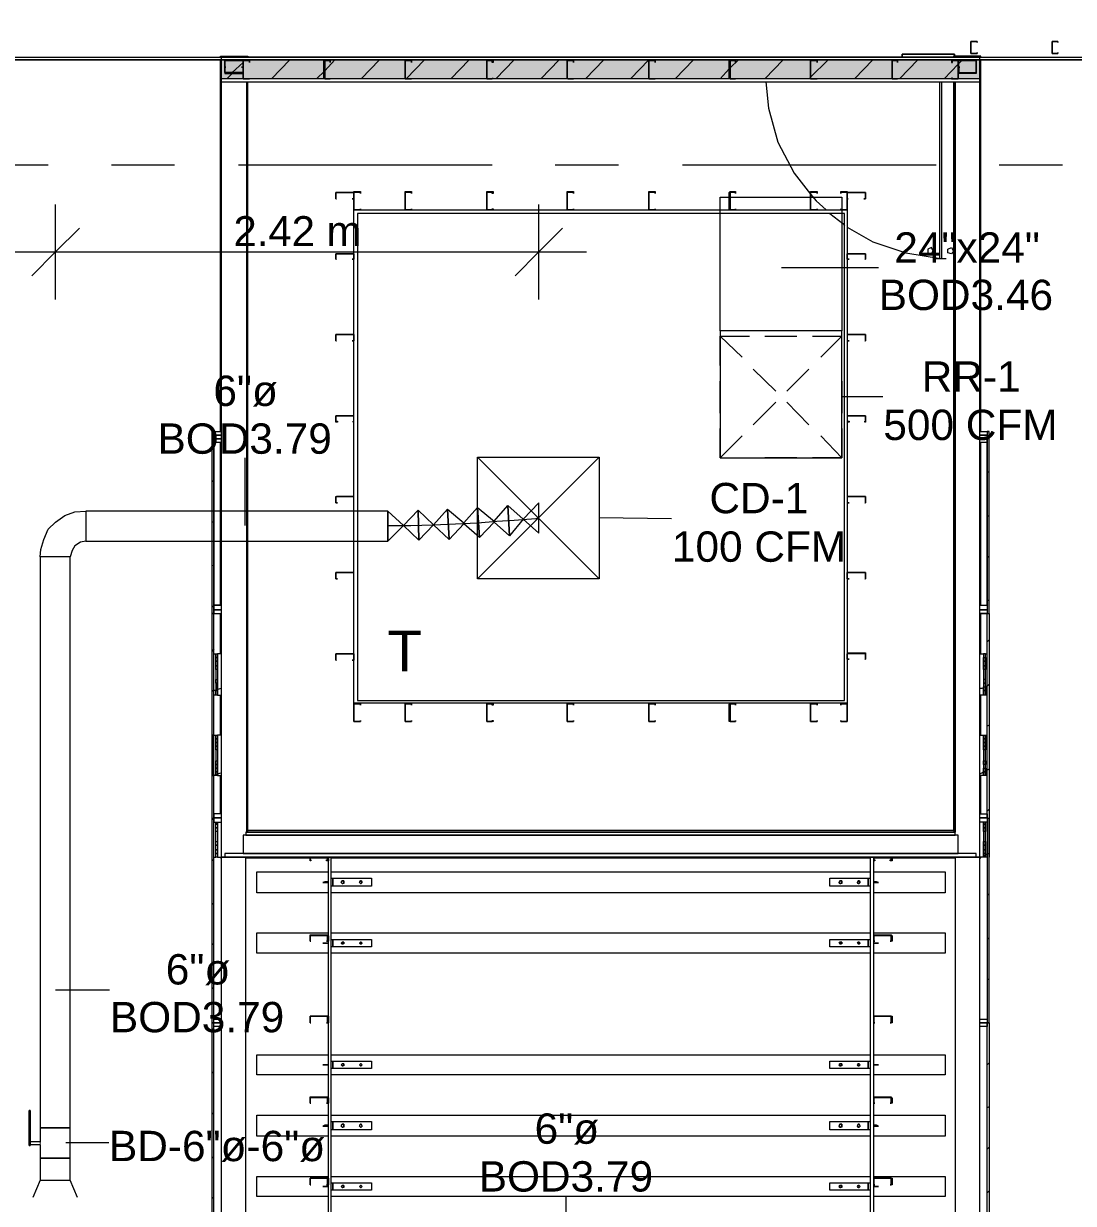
# Model space of a CAD drawing. Header units: metres. Extents: x -2 to 237, y -8 to 52.
# Drawn here: x 43.15 to 48.41, y 27.82 to 33.74 of the extents above; entities that cross this region are included whole.
import ezdxf

# ---------------------------------------------------------------- set-up
doc = ezdxf.new("R2010")
doc.units = ezdxf.units.M
doc.layers.add('HVAC - Ductos', color=5, linetype='Continuous', lineweight=0)
doc.layers.add('PDF2_Text', color=7, linetype='Continuous', lineweight=0)
doc.layers.add('PDF2_Geometry', color=7, linetype='Continuous', lineweight=0, true_color=0xaaaaaa)
doc.layers.add('PDF2_Solid Fills', color=7, linetype='Continuous', lineweight=0, true_color=0xffffff)
doc.styles.add('PDF Helvetica', font='')
doc.styles.get('PDF Helvetica').set_extended_font_data('Helvetica')

msp = doc.modelspace()

# ---------------------------------------------------------------- hatches: boundary and pattern name
at = {"layer": 'PDF2_Solid Fills', "lineweight": 0, "transparency": 33554559}
msp.add_hatch(color=256, dxfattribs=at).paths.add_polyline_path([(44.1397, 33.5547), (44.1397, 33.4584), (47.9417, 33.4584), (47.9417, 33.5547)])

# ---------------------------------------------------------------- linework, layer by layer
at = {"layer": 'HVAC - Ductos', "lineweight": 0}
for points in [[(46.6392, 32.1972), (46.6392, 32.8668), (47.2492, 32.8668), (47.2492, 32.1972)], [(46.0338, 30.9544), (45.4238, 30.9544), (45.4238, 31.5643), (46.0338, 31.5643)], [(45.5844, 31.1699), (45.5752, 31.3213), (45.6532, 31.2525), (45.7311, 31.1836), (45.7311, 31.335), (45.6532, 31.2525)], [(44.9744, 31.1424), (44.9744, 31.2937), (45.0524, 31.2204), (45.1258, 31.2983), (45.1303, 31.147), (45.0524, 31.2204)], [(44.9744, 31.2937), (44.9744, 31.2845), (44.9744, 31.2708), (44.9744, 31.257), (44.9744, 31.2387), (44.9744, 31.2204), (44.9744, 31.1974), (44.9744, 31.179), (44.9744, 31.1653), (44.9744, 31.1516), (44.9744, 31.147), (44.9744, 31.1424), (44.9744, 31.147), (44.9744, 31.1516), (44.9744, 31.1653), (44.9744, 31.179), (44.9744, 31.1974), (44.9744, 31.2204), (44.9744, 31.2387), (44.9744, 31.257), (44.9744, 31.2708), (44.9744, 31.2845)], [(45.1303, 31.147), (45.1258, 31.2983), (45.2037, 31.225), (45.2725, 31.3029), (45.2817, 31.1516), (45.2037, 31.225)], [(43.1766, 28.2805), (43.1766, 28.2851), (43.1766, 28.2897), (43.1766, 28.2851)], [(43.1812, 28.2805), (43.1812, 28.2851), (43.1812, 28.2897), (43.1812, 28.2851)], [(43.383, 28.2026), (43.3738, 28.2026), (43.36, 28.2026), (43.3463, 28.2026), (43.3279, 28.2026), (43.3096, 28.2026), (43.2867, 28.2026), (43.2683, 28.2026), (43.2545, 28.2026), (43.2407, 28.2026), (43.2362, 28.2026), (43.2316, 28.2026), (43.2362, 28.2026), (43.2407, 28.2026), (43.2545, 28.2026), (43.2683, 28.2026), (43.2867, 28.2026), (43.3096, 28.2026), (43.3279, 28.2026), (43.3463, 28.2026), (43.36, 28.2026), (43.3738, 28.2026)], [(43.2316, 28.2026), (43.2362, 28.2026), (43.2545, 28.2026), (43.2775, 28.2026), (43.3096, 28.2026), (43.3371, 28.2026), (43.36, 28.2026), (43.3784, 28.2026), (43.383, 28.2026), (43.3784, 28.2026), (43.36, 28.2026), (43.3371, 28.2026), (43.3096, 28.2026), (43.2775, 28.2026), (43.2545, 28.2026), (43.2362, 28.2026)], [(43.383, 28.2026), (43.3784, 28.2026), (43.36, 28.2026), (43.3371, 28.2026), (43.3096, 28.2026), (43.2775, 28.2026), (43.2545, 28.2026), (43.2362, 28.2026), (43.2316, 28.2026), (43.2362, 28.2026), (43.2545, 28.2026), (43.2775, 28.2026), (43.3096, 28.2026), (43.3371, 28.2026), (43.36, 28.2026), (43.3784, 28.2026)], [(43.2316, 28.2026), (43.2362, 28.2026), (43.2407, 28.2026), (43.2545, 28.2026), (43.2683, 28.2026), (43.2867, 28.2026), (43.3096, 28.2026), (43.3279, 28.2026), (43.3463, 28.2026), (43.36, 28.2026), (43.3738, 28.2026), (43.383, 28.2026), (43.3738, 28.2026), (43.36, 28.2026), (43.3463, 28.2026), (43.3279, 28.2026), (43.3096, 28.2026), (43.2867, 28.2026), (43.2683, 28.2026), (43.2545, 28.2026), (43.2407, 28.2026), (43.2362, 28.2026)], [(43.2316, 27.9412), (43.2362, 27.9412), (43.2407, 27.9412), (43.2545, 27.9412), (43.2683, 27.9412), (43.2867, 27.9412), (43.3096, 27.9412), (43.3279, 27.9412), (43.3463, 27.9412), (43.36, 27.9412), (43.3738, 27.9412), (43.383, 27.9412), (43.383, 28.0512), (43.3738, 28.0512), (43.36, 28.0512), (43.3463, 28.0512), (43.3279, 28.0512), (43.3096, 28.0512), (43.2867, 28.0512), (43.2683, 28.0512), (43.2545, 28.0512), (43.2407, 28.0512), (43.2362, 28.0512), (43.2316, 28.0512)]]:
    msp.add_lwpolyline(points, close=True, dxfattribs=at)
for points in [[(43.3096, 32.3532), (43.3096, 32.5917), (43.3096, 32.8301)], [(45.7311, 32.3532), (45.7311, 32.5917), (45.7311, 32.8301)], [(43.4288, 32.7109), (43.3096, 32.5917), (43.1904, 32.4724)], [(45.8504, 32.7109), (45.7311, 32.5917), (45.6118, 32.4724)], [(41.9246, 32.5917), (43.3096, 32.5917), (45.9696, 32.5917)], [(46.9465, 32.5137), (47.4327, 32.5137)], [(46.6392, 32.1697), (46.6392, 31.5597), (47.2492, 31.5597), (47.2492, 32.1972), (46.6392, 32.1972), (46.6392, 31.5597), (47.2492, 31.5597), (47.2492, 32.1697)], [(46.7493, 32.0643), (46.6392, 32.1697), (46.786, 32.1697)], [(46.8639, 32.1697), (47.0245, 32.1697)], [(47.1024, 32.1697), (47.2492, 32.1697)], [(46.919, 31.8946), (46.8043, 32.0046)], [(47.2492, 31.867), (47.4556, 31.867)], [(47.0841, 31.7248), (46.974, 31.8395)], [(47.2492, 31.5597), (47.1437, 31.6698)], [(44.2589, 31.2204), (44.2589, 31.5597)], [(46.0338, 31.5643), (45.4238, 30.9544)], [(45.4238, 31.5643), (46.0338, 30.9544)], [(43.1812, 28.2805), (43.1812, 28.1246), (43.1812, 28.12), (43.1812, 28.1154), (43.1812, 28.12), (43.1812, 28.1246), (43.1812, 28.12), (43.2316, 28.12), (43.2316, 28.0512), (43.2362, 28.0512), (43.2407, 28.0512), (43.2545, 28.0512), (43.2683, 28.0512), (43.2867, 28.0512), (43.3096, 28.0512), (43.3279, 28.0512), (43.3463, 28.0512), (43.36, 28.0512), (43.3738, 28.0512), (43.383, 28.0512), (43.383, 28.2026), (43.383, 31.0645), (43.3738, 31.0645), (43.36, 31.0645), (43.3463, 31.0645), (43.3279, 31.0645), (43.3096, 31.0645), (43.2867, 31.0645), (43.2683, 31.0645), (43.2545, 31.0645), (43.2407, 31.0645), (43.2362, 31.0645), (43.2316, 31.0645), (43.2362, 31.1011), (43.2499, 31.1516), (43.2729, 31.202), (43.3096, 31.2387), (43.3555, 31.2708), (43.4059, 31.2891), (43.4609, 31.2937), (43.4609, 31.2845), (43.4609, 31.2708), (43.4609, 31.257), (43.4609, 31.2387), (43.4609, 31.2204), (43.4609, 31.1974), (43.4609, 31.179), (43.4609, 31.1653), (43.4609, 31.1516), (43.4609, 31.147), (43.4609, 31.1424), (44.9744, 31.1424), (44.9744, 31.2937), (43.4609, 31.2937), (43.4609, 31.2845), (43.4609, 31.2708), (43.4609, 31.257), (43.4609, 31.2387), (43.4609, 31.2204), (43.4609, 31.1974), (43.4609, 31.179), (43.4609, 31.1653), (43.4609, 31.1516), (43.4609, 31.147), (43.4609, 31.1424), (43.4334, 31.1378), (43.4059, 31.1195), (43.3921, 31.0965), (43.383, 31.0645), (43.3738, 31.0645), (43.36, 31.0645), (43.3463, 31.0645), (43.3279, 31.0645), (43.3096, 31.0645), (43.2867, 31.0645), (43.2683, 31.0645), (43.2545, 31.0645), (43.2407, 31.0645), (43.2362, 31.0645), (43.2316, 31.0645), (43.2316, 28.2026), (43.2316, 28.1338), (43.1812, 28.1338)], [(45.355, 31.2342), (45.4238, 31.3121), (45.433, 31.1607), (45.355, 31.2296), (45.2817, 31.1516), (45.2725, 31.3029), (45.355, 31.2342), (45.355, 31.2296)], [(45.5064, 31.2433), (45.5752, 31.3213), (45.5844, 31.1699), (45.5064, 31.2387), (45.433, 31.1607), (45.4238, 31.3121), (45.5064, 31.2433), (45.5064, 31.2387)], [(44.9744, 31.2204), (45.089, 31.2204), (45.1991, 31.225), (45.3138, 31.2296), (45.4238, 31.2342), (45.5201, 31.2433), (45.6073, 31.2479), (45.6715, 31.2525), (45.7173, 31.257), (45.7311, 31.2616)], [(46.0338, 31.2616), (46.3961, 31.257)], [(43.3096, 28.8951), (43.5802, 28.8951)], [(43.1812, 28.2897), (43.1766, 28.2897)], [(43.1766, 28.1246), (43.1766, 28.12), (43.1766, 28.1154), (43.1766, 28.12), (43.1766, 28.1246), (43.1766, 28.2805)], [(43.1766, 28.1154), (43.1812, 28.1154)], [(43.2316, 28.1292), (43.2316, 28.1246)], [(43.36, 28.1292), (43.5756, 28.1292)], [(43.2362, 27.9412), (43.2316, 27.9412), (43.195, 27.854)], [(43.2775, 27.9412), (43.2821, 27.9412)], [(43.3325, 27.9412), (43.3371, 27.9412), (43.3417, 27.9412)], [(43.4196, 27.854), (43.383, 27.9412)], [(45.8687, 27.6201), (45.8687, 27.8586)]]:
    msp.add_lwpolyline(points, dxfattribs=at)
at = {"layer": 'PDF2_Geometry', "lineweight": 0}
for points in [[(42.5895, 23.4741), (42.5895, 23.5613), (42.5895, 33.4447), (43.0803, 33.4447), (43.0803, 33.5685), (42.5895, 33.5685), (56.408, 33.5685), (56.408, 35.0728), (45.9696, 35.0728), (45.9696, 35.0866), (56.408, 35.0866), (56.408, 47.2953), (4.4593, 47.2998)], [(56.4217, 23.387), (56.4217, 33.5547), (56.408, 33.5547), (42.5895, 33.5547), (42.5758, 33.5547), (42.5574, 33.5547), (42.5574, 33.5364), (42.5574, 33.463), (42.5895, 33.463), (43.0665, 33.463)], [(43.0711, 33.5547), (56.408, 33.5547), (56.408, 23.387), (54.7661, 23.387), (54.7661, 23.3686), (56.408, 23.3686), (54.7661, 23.3686), (54.7661, 23.387), (56.408, 23.387)], [(44.1397, 30.8214), (44.103, 30.8214), (44.1397, 30.8214), (44.1397, 31.6377), (44.103, 31.6377), (44.103, 31.6561), (44.1397, 31.6561), (44.103, 31.6561), (44.103, 31.6744), (44.1397, 31.6744), (44.103, 31.6744), (44.103, 31.6927), (44.1397, 31.6927), (44.1397, 33.5547), (44.1397, 29.5601), (44.2681, 29.5601), (47.8178, 29.5601), (47.9417, 29.5601), (47.9417, 33.5547), (47.9417, 31.6927), (47.9784, 31.6927), (47.9875, 31.6927)], [(44.1351, 33.5685), (44.1351, 33.5731), (44.2681, 33.5731), (44.2681, 33.5685), (44.1397, 33.5685), (44.2681, 33.5685), (44.2681, 33.5731), (44.2727, 33.5731), (44.2727, 33.5685)], [(44.1351, 31.6927), (44.1351, 33.5547)], [(47.9417, 33.5547), (44.1397, 33.5547)], [(47.9463, 33.5685), (47.9463, 33.5731), (47.8087, 33.5731), (47.8087, 33.5685), (47.9417, 33.5685), (47.8178, 33.5685), (47.8087, 33.5685)], [(47.9463, 31.6927), (47.9463, 33.5547)], [(47.9417, 33.4585), (44.1397, 33.4585)], [(47.8087, 33.4447), (47.8087, 29.6932), (44.2727, 29.6932), (44.2727, 33.4447)], [(46.8685, 33.4447), (46.8823, 33.3117), (46.9282, 33.142), (47.0107, 32.9861), (47.0932, 32.8806), (47.1208, 32.8485), (47.1712, 32.8026)], [(47.7399, 32.5595), (47.7399, 33.4447)], [(47.7491, 33.4447), (47.7491, 32.5595)], [(43.2729, 33.0274), (42.0025, 33.0274)], [(43.9058, 33.0274), (43.5893, 33.0274)], [(45.4972, 33.0274), (44.2268, 33.0274)], [(46.1301, 33.0274), (45.8137, 33.0274)], [(47.7216, 33.0274), (46.4512, 33.0274)], [(48.3545, 33.0274), (48.038, 33.0274)], [(47.1896, 32.7843), (47.2538, 32.7338), (47.2629, 32.7246)], [(47.2767, 32.7155), (47.4051, 32.6421), (47.5702, 32.5871), (47.7445, 32.5595)], [(47.2767, 32.5549), (47.2767, 32.5825), (47.2813, 32.5825), (47.3684, 32.5825), (47.3684, 32.5549), (47.3684, 32.5825), (47.2813, 32.5825), (47.2767, 32.5825)], [(47.717, 32.5595), (47.772, 32.5595)], [(47.2767, 32.1789), (47.2813, 32.1789), (47.3684, 32.1789), (47.3684, 32.1743), (47.3684, 32.1468), (47.3684, 32.1743), (47.3684, 32.1789), (47.2813, 32.1789), (47.2767, 32.1789), (47.2767, 32.1743), (47.2767, 32.1468)], [(44.8047, 31.7386), (44.8001, 31.7386), (44.8001, 31.7432), (44.8047, 31.7432), (44.8047, 31.7707), (44.7176, 31.7707), (44.713, 31.7707), (44.713, 31.7432), (44.7222, 31.7432), (44.7222, 31.7386), (44.713, 31.7386), (44.713, 31.7707), (44.7176, 31.7707), (44.8047, 31.7707)], [(47.2767, 31.7707), (47.2767, 31.7432), (47.2859, 31.7432), (47.2859, 31.7386), (47.2767, 31.7386)], [(44.0938, 29.7481), (44.103, 29.7527), (44.103, 30.7801), (44.0938, 30.7801), (44.0938, 31.6927), (44.103, 31.6927), (44.103, 30.7801), (44.1397, 30.7801), (44.1397, 30.5783), (44.1214, 30.5783), (44.1214, 30.3719), (44.1397, 30.3719), (44.1397, 30.1701), (44.1214, 30.1701), (44.1214, 29.9683), (44.1397, 29.9683), (44.1397, 29.7757), (44.103, 29.7757), (44.103, 29.7573), (44.1397, 29.7573), (44.103, 29.7573), (44.103, 29.7344), (44.1397, 29.7344)], [(44.0938, 30.7801), (44.0938, 31.6927), (44.103, 31.6927)], [(47.9784, 31.6927), (47.9784, 31.6744), (47.9417, 31.6744), (47.9784, 31.6744), (47.9784, 31.6561), (47.9417, 31.6561), (47.9784, 31.6561), (47.9784, 31.6377), (47.9417, 31.6377), (47.9417, 30.8214), (47.9784, 30.8214), (47.9784, 30.7984), (47.9417, 30.7984), (47.9784, 30.7984), (47.9784, 30.7801)], [(47.9875, 30.7801), (47.9875, 31.6927), (47.9784, 31.6927), (47.9784, 30.7801), (47.9417, 30.7801), (47.9417, 30.5783), (47.9601, 30.5783), (47.9601, 30.56), (47.9692, 30.56), (47.9692, 30.5783), (47.9601, 30.5783), (47.9601, 30.3719), (47.9417, 30.3719), (47.9417, 30.1701), (47.9601, 30.1701), (47.9601, 29.9683), (47.9417, 29.9683), (47.9417, 29.7757), (47.9784, 29.7757), (47.9784, 29.7573), (47.9417, 29.7573), (47.9784, 29.7573), (47.9784, 29.7344), (47.9417, 29.7344)], [(47.9784, 27.7026), (47.9784, 28.73), (47.9875, 28.73), (47.9875, 29.7527), (47.9784, 29.7527), (47.9784, 30.7801), (47.9875, 30.7801), (47.9875, 31.6927), (47.9784, 31.6881)], [(44.103, 31.6652), (44.0938, 31.6607)], [(44.103, 30.7801), (44.103, 30.7984), (44.1397, 30.7984), (44.103, 30.7984), (44.103, 30.8214), (44.103, 31.6561)], [(44.1351, 30.8214), (44.1351, 31.6377)], [(47.9417, 30.8214), (47.9784, 30.8214), (47.9784, 31.6561)], [(47.9463, 30.8214), (47.9463, 31.6377)], [(47.9875, 31.491), (47.9784, 31.4864)], [(44.103, 31.4451), (44.0938, 31.4405)], [(44.8047, 31.335), (44.8001, 31.335), (44.8047, 31.335), (44.8047, 31.3625), (44.8047, 31.3671), (44.7176, 31.3671), (44.7176, 31.3625), (44.713, 31.3625), (44.713, 31.335), (44.713, 31.3625), (44.713, 31.3671), (44.7176, 31.3671), (44.8047, 31.3671)], [(47.2767, 31.3671), (47.2813, 31.3671), (47.3684, 31.3671), (47.3684, 31.3625), (47.3684, 31.335), (47.3684, 31.3625), (47.3684, 31.3671), (47.2813, 31.3671), (47.2767, 31.3625), (47.2767, 31.335)], [(47.9875, 31.2708), (47.9784, 31.2662)], [(44.103, 31.2387), (44.0938, 31.2387)], [(47.9875, 31.069), (47.9784, 31.0599)], [(44.103, 31.0231), (44.0938, 31.0185)], [(44.8047, 30.9544), (44.8001, 30.9544), (44.8047, 30.9544), (44.8047, 30.9865), (44.7176, 30.9865), (44.713, 30.9865), (44.713, 30.9544), (44.713, 30.9865), (44.7176, 30.9865), (44.8047, 30.9865)], [(47.2767, 30.9544), (47.2767, 30.9865), (47.2813, 30.9865), (47.3684, 30.9865), (47.3684, 30.9544), (47.3684, 30.9865), (47.2813, 30.9865), (47.2767, 30.9865)], [(44.103, 30.8168), (44.0938, 30.8122)], [(47.9875, 30.8488), (47.9784, 30.8443)], [(44.0938, 27.7026), (44.0938, 28.73), (44.103, 28.73), (44.103, 29.7527), (44.0938, 29.7527), (44.0938, 30.7801), (44.103, 30.7801), (44.1397, 30.7801)], [(44.1351, 30.5783), (44.1351, 30.7801)], [(47.9417, 30.7801), (47.9784, 30.7801), (47.9875, 30.7801), (47.9875, 29.7527), (47.9784, 29.7527), (47.9784, 28.73), (47.9875, 28.73), (47.9875, 27.7026), (47.9784, 27.7026), (47.9784, 26.6753), (47.9875, 26.6753), (47.9875, 25.648)], [(47.9463, 30.5783), (47.9463, 30.7801)], [(47.9875, 30.6471), (47.9784, 30.6379)], [(44.103, 30.6012), (44.0938, 30.592)], [(44.0938, 30.3719), (44.0938, 30.5783)], [(44.103, 30.5783), (44.1122, 30.5783), (44.1122, 30.3719), (44.103, 30.3719)], [(47.2767, 30.5508), (47.2767, 30.5783), (47.2813, 30.5828), (47.3684, 30.5828), (47.3684, 30.5783), (47.3684, 30.5508), (47.3684, 30.5783), (47.2813, 30.5783), (47.2767, 30.5783)], [(47.9784, 30.3719), (47.9692, 30.3719), (47.9692, 30.5783), (47.9784, 30.5783)], [(47.9875, 30.5783), (47.9875, 30.3719)], [(47.9692, 30.4132), (47.9692, 30.4315), (47.9692, 30.4499), (47.9601, 30.4499), (47.9601, 30.4315), (47.9601, 30.4132), (47.9692, 30.4132), (47.9692, 30.3948), (47.9601, 30.3948), (47.9601, 30.4132), (47.9692, 30.4132), (47.9784, 30.4177), (47.9875, 30.4269)], [(44.1122, 30.3948), (44.1214, 30.3948), (44.1214, 30.4132), (44.1122, 30.4132), (44.1214, 30.4132), (44.1214, 30.4315), (44.1122, 30.4315), (44.1122, 30.4132), (44.1122, 30.3948), (44.103, 30.3948), (44.0938, 30.3903)], [(44.1397, 30.404), (44.1214, 30.3994)], [(47.9601, 30.4086), (47.9509, 30.404), (47.9417, 30.404)], [(44.1351, 30.1701), (44.1351, 30.3719)], [(47.9463, 30.1701), (47.9463, 30.3719)], [(47.9875, 30.2206), (47.9784, 30.216)], [(44.103, 30.1747), (44.0938, 30.1701), (44.0938, 29.9683), (44.103, 29.9683), (44.1122, 29.9729), (44.1214, 29.9775), (44.1397, 29.982)], [(44.103, 30.1701), (44.1122, 30.1701), (44.1122, 29.9683), (44.103, 29.9683)], [(47.9784, 29.9683), (47.9692, 29.9683), (47.9692, 30.1701), (47.9784, 30.1701)], [(47.9875, 30.1701), (47.9875, 29.9683)], [(47.9417, 29.9775), (47.9509, 29.982), (47.9601, 29.9866), (47.9692, 29.9866), (47.9692, 29.9683), (47.9601, 29.9683), (47.9601, 29.9866), (47.9601, 30.005), (47.9692, 30.005), (47.9692, 30.0233), (47.9601, 30.0233), (47.9601, 30.005), (47.9692, 30.005), (47.9692, 29.9866), (47.9601, 29.9866)], [(47.9875, 30.0004), (47.9784, 29.9958), (47.9692, 29.9912)], [(44.1351, 29.7757), (44.1351, 29.9683)], [(47.9463, 29.7757), (47.9463, 29.9683)], [(47.9875, 29.7986), (47.9784, 29.7895)], [(44.0938, 29.5601), (44.0938, 29.7619)], [(44.1397, 25.6664), (44.103, 25.6664), (44.103, 25.648), (44.103, 26.6753), (44.0938, 26.6753), (44.0938, 27.7026), (44.103, 27.7026), (44.103, 28.73), (44.0938, 28.73), (44.0938, 29.7527), (44.103, 29.7527)], [(44.103, 29.5601), (44.1122, 29.5601), (44.1122, 29.7344), (44.1122, 29.7252), (44.1214, 29.7252), (44.1214, 29.7344), (44.1214, 29.5601), (44.1397, 29.5601), (44.1351, 29.5555), (44.1397, 29.5555), (44.1351, 29.5555), (44.1351, 29.5601)], [(47.9784, 29.5601), (47.9692, 29.5601), (47.9692, 29.7344), (47.9692, 29.7252), (47.9692, 29.7069), (47.9692, 29.6886), (47.9601, 29.6886), (47.9601, 29.7069), (47.9692, 29.7069), (47.9601, 29.7069), (47.9601, 29.7252), (47.9692, 29.7252), (47.9601, 29.7252), (47.9601, 29.7344), (47.9601, 29.5601), (47.9417, 29.5601), (47.8178, 29.5601), (47.8178, 25.648)], [(47.9875, 29.7619), (47.9875, 29.5601)], [(47.8178, 29.684), (44.2681, 29.684), (47.8178, 29.684)], [(44.2635, 25.648), (44.2635, 29.5601), (44.1397, 29.5601), (44.1397, 25.648)], [(44.1397, 29.5601), (47.9417, 29.5601), (44.1397, 29.5601)], [(47.4097, 25.648), (47.3913, 25.648), (44.69, 25.648), (44.6763, 25.648), (44.6763, 29.5601), (44.6763, 29.5418), (44.6671, 29.5418), (44.6671, 29.5464), (44.6717, 29.5464), (44.6717, 29.5601), (44.5845, 29.5601), (44.4974, 29.5601), (44.5845, 29.5601), (44.6717, 29.5601)], [(44.69, 29.5601), (47.3913, 29.5601)], [(47.4968, 25.648), (47.4968, 25.6526), (47.4968, 25.6801), (47.4922, 25.6801), (47.4968, 25.6801), (47.4968, 25.6526), (47.4968, 25.648), (47.6253, 25.648), (47.4968, 25.648), (47.4097, 25.648), (47.4097, 29.5601), (47.4189, 29.5601), (47.4097, 29.5601), (47.4097, 29.5464), (47.4143, 29.5464), (47.4143, 29.5418), (47.4097, 29.5418)], [(47.5014, 29.5601), (47.5014, 29.5418), (47.4922, 29.5418), (47.4922, 29.5464), (47.4968, 29.5464), (47.4968, 29.5601)], [(47.9417, 24.341), (47.9417, 25.648), (47.9417, 24.341), (47.9463, 24.341), (47.9417, 24.341), (47.9417, 25.5242), (47.9417, 25.648), (47.9417, 29.5601), (47.9463, 29.5555), (47.9417, 29.5555), (47.9463, 29.5555), (47.9463, 29.5601)], [(47.9875, 29.5785), (47.9784, 29.5739), (47.9692, 29.5693), (47.9601, 29.5647), (47.9555, 29.5601)], [(44.103, 29.5464), (44.0938, 29.5418)], [(44.6763, 29.3813), (44.3186, 29.3813), (44.3186, 29.4867), (44.6763, 29.4867)], [(44.69, 29.4867), (47.3913, 29.4867)], [(44.6992, 29.4409), (44.6992, 29.4363)], [(47.3913, 29.4134), (47.3822, 29.4134), (47.1896, 29.4134), (47.1896, 29.4547), (47.3822, 29.4547), (47.3913, 29.4547)], [(47.3822, 29.4363), (47.3822, 29.4409)], [(47.4097, 29.4867), (47.7674, 29.4867), (47.7674, 29.3813), (47.4097, 29.3813)], [(44.6763, 29.4363), (44.6579, 29.4363), (44.6488, 29.4317), (44.6579, 29.4317), (44.6763, 29.4317)], [(44.6579, 29.4317), (44.6579, 29.4363)], [(47.3913, 29.3813), (44.69, 29.3813)], [(44.6992, 29.4317), (44.6992, 29.4271)], [(47.3822, 29.4271), (47.3822, 29.4317)], [(47.4097, 29.4317), (47.4235, 29.4317), (47.4327, 29.4317), (47.4235, 29.4363), (47.4097, 29.4363)], [(47.4235, 29.4363), (47.4235, 29.4317)], [(44.103, 29.3308), (44.0938, 29.3216)], [(47.9875, 29.3767), (47.9784, 29.3675)], [(44.6763, 29.0785), (44.3186, 29.0785), (44.3186, 29.1795), (44.6763, 29.1795)], [(44.69, 29.1795), (47.3913, 29.1795)], [(47.3913, 29.1107), (47.3822, 29.1107), (47.1896, 29.1107), (47.1896, 29.1473), (47.3822, 29.1473), (47.3913, 29.1473)], [(47.4097, 29.1795), (47.7674, 29.1795), (47.7674, 29.0785), (47.4097, 29.0785)], [(47.4097, 29.1657), (47.4097, 29.1703), (47.4968, 29.1703), (47.5014, 29.1657), (47.5014, 29.1382), (47.4922, 29.1382), (47.4968, 29.1382), (47.4968, 29.1657), (47.4097, 29.1657), (47.4097, 29.1382)], [(47.9875, 29.1565), (47.9784, 29.1473)], [(44.103, 29.1244), (44.0938, 29.1199)], [(44.6579, 29.129), (44.6488, 29.129), (44.6579, 29.129)], [(44.6763, 29.129), (44.6579, 29.129), (44.6763, 29.129)], [(47.4235, 29.129), (47.4097, 29.129), (47.4235, 29.129)], [(47.4327, 29.129), (47.4235, 29.129), (47.4327, 29.129)], [(47.3913, 29.0785), (44.69, 29.0785)], [(47.9875, 28.9502), (47.9784, 28.9456)], [(44.103, 28.9043), (44.0938, 28.8997)], [(44.1397, 28.7116), (44.103, 28.7116), (44.103, 28.73), (44.1397, 28.73), (44.103, 28.73), (44.103, 28.7484), (44.1397, 28.7484)], [(47.4097, 28.7622), (47.4968, 28.7622), (47.5014, 28.7622), (47.5014, 28.73), (47.4922, 28.73), (47.4968, 28.73), (47.4968, 28.7622), (47.4097, 28.7622), (47.4097, 28.73)], [(47.9417, 28.7484), (47.9784, 28.7484), (47.9784, 28.73), (47.9417, 28.73), (47.9784, 28.73), (47.9784, 28.7116), (47.9417, 28.7116)], [(47.9875, 28.73), (47.983, 28.73), (47.9784, 28.7254)], [(44.103, 28.6979), (44.0938, 28.6979)], [(44.6763, 28.4686), (44.3186, 28.4686), (44.3186, 28.5695), (44.6763, 28.5695)], [(44.69, 28.5695), (47.3913, 28.5695)], [(47.4097, 28.5695), (47.7674, 28.5695), (47.7674, 28.4686), (47.4097, 28.4686)], [(44.6579, 28.5191), (44.6488, 28.5191), (44.6579, 28.5191)], [(44.6763, 28.5191), (44.6579, 28.5191), (44.6763, 28.5191)], [(47.3913, 28.5007), (47.3822, 28.5007), (47.1896, 28.5007), (47.1896, 28.5374), (47.3822, 28.5374), (47.3913, 28.5374)], [(47.4235, 28.5191), (47.4097, 28.5191), (47.4235, 28.5191)], [(47.4327, 28.5191), (47.4235, 28.5191), (47.4327, 28.5191)], [(47.9875, 28.5282), (47.9784, 28.5191)], [(44.103, 28.4824), (44.0938, 28.4778)], [(47.3913, 28.4686), (44.69, 28.4686)], [(47.4097, 28.354), (47.4097, 28.3585), (47.4968, 28.3585), (47.4968, 28.354), (47.5014, 28.354), (47.5014, 28.3264), (47.4922, 28.3264), (47.4968, 28.3264), (47.4968, 28.354), (47.4097, 28.354), (47.4097, 28.3264)], [(44.103, 28.276), (44.0938, 28.2714)], [(44.6763, 28.1613), (44.3186, 28.1613), (44.3186, 28.2668), (44.6763, 28.2668)], [(44.69, 28.2668), (47.3913, 28.2668)], [(47.4097, 28.2668), (47.7674, 28.2668), (47.7674, 28.1613), (47.4097, 28.1613)], [(47.9875, 28.3081), (47.9784, 28.3035)], [(44.6763, 28.2163), (44.6579, 28.2163), (44.6488, 28.2118), (44.6579, 28.2118), (44.6763, 28.2118)], [(44.6579, 28.2118), (44.6579, 28.2163)], [(44.6992, 28.2209), (44.6992, 28.2163)], [(44.6992, 28.2118), (44.6992, 28.2072)], [(47.3913, 28.1934), (47.3822, 28.1934), (47.1896, 28.1934), (47.1896, 28.2347), (47.3822, 28.2347), (47.3913, 28.2347)], [(47.3822, 28.2163), (47.3822, 28.2209)], [(47.3822, 28.2072), (47.3822, 28.2118)], [(47.4097, 28.2118), (47.4235, 28.2118), (47.4327, 28.2118), (47.4235, 28.2163), (47.4097, 28.2163)], [(47.4235, 28.2163), (47.4235, 28.2118)], [(47.3913, 28.1613), (44.69, 28.1613)], [(47.9875, 28.1063), (47.9784, 28.0971)], [(44.103, 28.0604), (44.0938, 28.0512)], [(44.6763, 27.8586), (44.3186, 27.8586), (44.3186, 27.9595), (44.6763, 27.9595)], [(44.6579, 27.9091), (44.6488, 27.9091), (44.6579, 27.9091)], [(44.6763, 27.9091), (44.6579, 27.9091), (44.6763, 27.9091)], [(44.69, 27.9595), (47.3913, 27.9595)], [(47.3913, 27.8907), (47.3822, 27.8907), (47.1896, 27.8907), (47.1896, 27.9274), (47.3822, 27.9274), (47.3913, 27.9274)], [(47.4097, 27.9595), (47.7674, 27.9595), (47.7674, 27.8586), (47.4097, 27.8586)], [(47.4097, 27.9503), (47.4968, 27.9503), (47.5014, 27.9503), (47.5014, 27.9457), (47.5014, 27.9183), (47.4922, 27.9183), (47.4968, 27.9183), (47.4968, 27.9457), (47.4968, 27.9503), (47.4097, 27.9503), (47.4097, 27.9457), (47.4097, 27.9183)], [(47.4235, 27.9091), (47.4097, 27.9091), (47.4235, 27.9091)], [(47.4327, 27.9091), (47.4235, 27.9091), (47.4327, 27.9091)], [(44.103, 27.854), (44.0938, 27.8495)], [(47.3913, 27.8586), (44.69, 27.8586)], [(47.9875, 27.8861), (47.9784, 27.8769)]]:
    msp.add_lwpolyline(points, dxfattribs=at)
for points in [[(47.8958, 33.5869), (47.8958, 33.6465), (47.9279, 33.6465), (47.9279, 33.6419), (47.9279, 33.6465), (47.8958, 33.6465), (47.8958, 33.5869), (47.9279, 33.5869)], [(48.304, 33.5869), (48.304, 33.6465), (48.3315, 33.6465), (48.3315, 33.6419), (48.3315, 33.6465), (48.304, 33.6465), (48.304, 33.5869), (48.3315, 33.5869)], [(47.5519, 33.5685), (47.5519, 33.5823), (47.8133, 33.5823), (47.8133, 33.5731), (47.8133, 33.5823), (47.5519, 33.5823)], [(47.9279, 33.5915), (47.9279, 33.5869)], [(48.3315, 33.5915), (48.3315, 33.5869)], [(44.1397, 33.4447), (47.9417, 33.4447), (47.9417, 33.5685), (44.1397, 33.5685)], [(44.158, 33.5502), (44.2451, 33.5502), (44.2497, 33.5502), (44.2497, 33.5181), (44.2406, 33.5181), (44.2497, 33.5181), (44.2497, 33.5502), (44.2451, 33.5502), (44.158, 33.5502), (44.158, 33.5181)], [(44.1626, 33.5181), (44.158, 33.5181)], [(44.158, 33.5181), (44.158, 33.4905), (44.158, 33.4859), (44.2451, 33.4859), (44.2497, 33.4859), (44.2497, 33.4905), (44.2497, 33.5181), (44.2406, 33.5181), (44.2497, 33.5181), (44.2497, 33.4905), (44.2451, 33.4905), (44.158, 33.4905), (44.158, 33.5181), (44.1626, 33.5181)], [(44.2497, 33.4585), (44.2497, 33.463), (44.2497, 33.5502), (44.2819, 33.5502), (44.2819, 33.541), (44.2819, 33.5502), (44.2497, 33.5502), (44.2497, 33.463), (44.2497, 33.4585), (44.2819, 33.4585)], [(44.6579, 33.4585), (44.6534, 33.463), (44.6534, 33.5502), (44.6579, 33.5502), (44.6854, 33.5502), (44.6854, 33.541), (44.6854, 33.5502), (44.6579, 33.5502), (44.6579, 33.463), (44.6579, 33.4585), (44.6854, 33.4585)], [(45.0615, 33.4585), (45.0615, 33.463), (45.0615, 33.5502), (45.0936, 33.5502), (45.0936, 33.541), (45.0936, 33.5502), (45.0615, 33.5502), (45.0615, 33.463), (45.0615, 33.4585), (45.0936, 33.4585)], [(45.4697, 33.4585), (45.4697, 33.463), (45.4697, 33.5502), (45.5018, 33.5502), (45.5018, 33.541), (45.4972, 33.541), (45.4972, 33.5502), (45.4697, 33.5502), (45.4697, 33.463), (45.4697, 33.4585), (45.4972, 33.4585), (45.4972, 33.463), (45.5018, 33.463), (45.5018, 33.4585)], [(45.8779, 33.4585), (45.8733, 33.4585), (45.8733, 33.463), (45.8733, 33.5502), (45.8779, 33.5502), (45.9054, 33.5502), (45.9054, 33.541), (45.9054, 33.5502), (45.8779, 33.5502), (45.8733, 33.5502), (45.8733, 33.463), (45.8779, 33.4585), (45.9054, 33.4585)], [(46.2815, 33.4585), (46.2815, 33.463), (46.2815, 33.5502), (46.3136, 33.5502), (46.3136, 33.541), (46.3136, 33.5502), (46.2815, 33.5502), (46.2815, 33.463), (46.2815, 33.4585), (46.3136, 33.4585)], [(46.6897, 33.4585), (46.6851, 33.463), (46.6851, 33.5502), (46.6897, 33.5502), (46.7171, 33.5502), (46.7171, 33.541), (46.7171, 33.5502), (46.6897, 33.5502), (46.6897, 33.463), (46.6897, 33.4585), (46.7171, 33.4585)], [(47.0932, 33.4585), (47.0932, 33.463), (47.0932, 33.5502), (47.1253, 33.5502), (47.1253, 33.541), (47.1253, 33.5502), (47.0932, 33.5502), (47.0932, 33.463), (47.0932, 33.4585), (47.1253, 33.4585)], [(47.5014, 33.4585), (47.5014, 33.463), (47.5014, 33.5502), (47.529, 33.5502), (47.529, 33.541), (47.529, 33.5502), (47.5014, 33.5502), (47.5014, 33.463), (47.5014, 33.4585), (47.529, 33.4585)], [(47.7995, 33.4585), (47.8316, 33.4585), (47.8316, 33.463), (47.8316, 33.5502), (47.7995, 33.5502), (47.7995, 33.541), (47.8041, 33.541), (47.8041, 33.5502), (47.8316, 33.5502), (47.8316, 33.463), (47.8316, 33.4585), (47.8041, 33.4585), (47.8041, 33.463), (47.7995, 33.463)], [(47.9233, 33.5181), (47.9233, 33.5502), (47.8362, 33.5502), (47.8316, 33.5502), (47.8316, 33.5181), (47.8408, 33.5181), (47.8362, 33.5181), (47.8362, 33.5502), (47.9233, 33.5502), (47.9233, 33.5181), (47.9187, 33.5181)], [(47.9233, 33.4905), (47.9233, 33.4859), (47.8362, 33.4859), (47.8316, 33.4859), (47.8316, 33.4905), (47.8316, 33.5181), (47.8408, 33.5181), (47.8362, 33.5181), (47.8362, 33.4905), (47.9233, 33.4905), (47.9233, 33.5181)], [(47.9187, 33.5181), (47.9233, 33.5181)], [(44.2819, 33.463), (44.2819, 33.4585)], [(44.6854, 33.463), (44.6854, 33.4585)], [(45.0936, 33.463), (45.0936, 33.4585)], [(45.9054, 33.463), (45.9054, 33.4585)], [(46.3136, 33.463), (46.3136, 33.4585)], [(46.7171, 33.463), (46.7171, 33.4585)], [(47.1253, 33.463), (47.1253, 33.4585)], [(47.529, 33.463), (47.529, 33.4585)], [(44.2681, 29.684), (44.2681, 33.4447)], [(47.8178, 33.4447), (47.8178, 29.684)], [(44.713, 32.8898), (44.8047, 32.8898), (44.8047, 32.8577), (44.7955, 32.8577), (44.8047, 32.8577), (44.8047, 32.8898), (44.713, 32.8898), (44.713, 32.8577)], [(44.8093, 32.8026), (44.8047, 32.8026), (44.8047, 32.8898), (44.8047, 32.8943), (44.8093, 32.8943), (44.8368, 32.8943), (44.8368, 32.8852), (44.8368, 32.8898), (44.8093, 32.8898), (44.8047, 32.8898), (44.8047, 32.8026), (44.8093, 32.8026), (44.8368, 32.8026)], [(45.0615, 32.8026), (45.0615, 32.8898), (45.0615, 32.8943), (45.0936, 32.8943), (45.0936, 32.8852), (45.0936, 32.8898), (45.0615, 32.8898), (45.0615, 32.8026), (45.0936, 32.8026)], [(45.4697, 32.8026), (45.4697, 32.8898), (45.4697, 32.8943), (45.5018, 32.8943), (45.5018, 32.8852), (45.4972, 32.8852), (45.4972, 32.8898), (45.4697, 32.8898), (45.4697, 32.8026), (45.4972, 32.8026), (45.4972, 32.8072), (45.5018, 32.8072), (45.5018, 32.8026)], [(45.8779, 32.8026), (45.8733, 32.8026), (45.8733, 32.8898), (45.8733, 32.8943), (45.8779, 32.8943), (45.9054, 32.8943), (45.9054, 32.8852), (45.9054, 32.8898), (45.8779, 32.8898), (45.8733, 32.8898), (45.8733, 32.8026), (45.8779, 32.8026), (45.9054, 32.8026)], [(46.2815, 32.8026), (46.2815, 32.8898), (46.2815, 32.8943), (46.3136, 32.8943), (46.3136, 32.8852), (46.3136, 32.8898), (46.2815, 32.8898), (46.2815, 32.8026), (46.3136, 32.8026)], [(46.6897, 32.8026), (46.6851, 32.8026), (46.6851, 32.8898), (46.6897, 32.8943), (46.7171, 32.8943), (46.7171, 32.8852), (46.7171, 32.8898), (46.6897, 32.8898), (46.6897, 32.8026), (46.7171, 32.8026)], [(47.0932, 32.8026), (47.0932, 32.8898), (47.0932, 32.8943), (47.1253, 32.8943), (47.1253, 32.8852), (47.1253, 32.8898), (47.0932, 32.8898), (47.0932, 32.8026), (47.1253, 32.8026)], [(47.2767, 32.8943), (47.2767, 32.8898), (47.2767, 32.8026), (47.2446, 32.8026), (47.2446, 32.8072), (47.2446, 32.8026), (47.2767, 32.8026), (47.2767, 32.8898), (47.2446, 32.8898), (47.2446, 32.8852), (47.2446, 32.8943)], [(47.2767, 32.8898), (47.2813, 32.8898), (47.3684, 32.8898), (47.3684, 32.8577), (47.3593, 32.8577), (47.3684, 32.8577), (47.3684, 32.8898), (47.2813, 32.8898), (47.2767, 32.8898), (47.2767, 32.8577)], [(44.7176, 32.8577), (44.713, 32.8577)], [(47.2813, 32.8577), (47.2767, 32.8577)], [(47.2629, 32.8026), (47.2767, 32.8026), (47.2767, 30.3444), (47.2767, 30.3306), (44.8231, 30.3306), (44.8047, 30.3306), (44.8047, 32.8026), (44.8231, 32.8026)], [(44.8231, 32.7843), (44.8231, 30.3444), (47.2629, 30.3444), (47.2629, 32.7843)], [(44.8368, 32.8072), (44.8368, 32.8026)], [(45.0936, 32.8072), (45.0936, 32.8026)], [(45.9054, 32.8072), (45.9054, 32.8026)], [(46.3136, 32.8072), (46.3136, 32.8026)], [(46.7171, 32.8072), (46.7171, 32.8026)], [(47.1253, 32.8072), (47.1253, 32.8026)], [(44.713, 32.5825), (44.8047, 32.5825), (44.8047, 32.5549), (44.7955, 32.5549), (44.8047, 32.5549), (44.8047, 32.5825), (44.713, 32.5825), (44.713, 32.5549)], [(47.7078, 32.5963), (47.6987, 32.6146), (47.6803, 32.6054), (47.6803, 32.5871), (47.6987, 32.5825)], [(47.8087, 32.5963), (47.7995, 32.5825), (47.7812, 32.5871), (47.7812, 32.6054), (47.7995, 32.6146)], [(44.7176, 32.5549), (44.713, 32.5549)], [(47.2859, 32.5549), (47.2767, 32.5549)], [(47.3639, 32.5549), (47.3684, 32.5549)], [(44.713, 32.1743), (44.713, 32.1789), (44.8047, 32.1789), (44.8047, 32.1743), (44.8047, 32.1468), (44.7955, 32.1468), (44.8047, 32.1468), (44.8047, 32.1743), (44.8047, 32.1789), (44.713, 32.1789), (44.713, 32.1743), (44.713, 32.1468)], [(44.7176, 32.1468), (44.713, 32.1468)], [(47.2859, 32.1468), (47.2767, 32.1468)], [(47.3639, 32.1468), (47.3684, 32.1468)], [(47.3684, 31.7707), (47.3684, 31.7386), (47.3639, 31.7386), (47.3639, 31.7432), (47.3684, 31.7432), (47.3684, 31.7707), (47.2813, 31.7707), (47.2767, 31.7707), (47.2813, 31.7707)], [(44.7222, 31.335), (44.713, 31.335)], [(47.2859, 31.335), (47.2767, 31.335)], [(47.3639, 31.335), (47.3684, 31.335)], [(44.7222, 30.9544), (44.713, 30.9544)], [(47.2859, 30.9544), (47.2767, 30.9544)], [(47.3639, 30.9544), (47.3684, 30.9544)], [(44.1122, 30.56), (44.1122, 30.5783), (44.1214, 30.5783), (44.1214, 30.56)], [(44.713, 30.5783), (44.8047, 30.5783), (44.8047, 30.5462), (44.7955, 30.5462), (44.8047, 30.5462), (44.8047, 30.5783), (44.713, 30.5783), (44.713, 30.5462)], [(44.1214, 30.5416), (44.1122, 30.5416), (44.1122, 30.56), (44.1214, 30.56)], [(44.1214, 30.5187), (44.1122, 30.5187), (44.1122, 30.5416), (44.1214, 30.5416)], [(44.1214, 30.5003), (44.1122, 30.5003), (44.1122, 30.5187), (44.1214, 30.5187)], [(44.7176, 30.5462), (44.713, 30.5462)], [(47.2859, 30.5508), (47.2767, 30.5508)], [(47.3639, 30.5508), (47.3684, 30.5508)], [(47.9692, 30.56), (47.9692, 30.5416), (47.9601, 30.5416), (47.9601, 30.56)], [(47.9692, 30.5416), (47.9692, 30.5187), (47.9601, 30.5187), (47.9601, 30.5416)], [(47.9692, 30.5187), (47.9692, 30.5003), (47.9601, 30.5003), (47.9601, 30.5187)], [(44.1214, 30.4315), (44.1122, 30.4315), (44.1122, 30.4499), (44.1214, 30.4499)], [(44.1122, 30.3948), (44.1214, 30.3948), (44.1214, 30.3719), (44.1122, 30.3719)], [(47.9601, 30.4315), (47.9692, 30.4315)], [(47.9601, 30.3719), (47.9601, 30.3948), (47.9692, 30.3948), (47.9692, 30.3719)], [(44.8368, 30.3214), (44.8368, 30.326), (44.8093, 30.326), (44.8047, 30.326), (44.8047, 30.2389), (44.8093, 30.2389), (44.8368, 30.2389), (44.8368, 30.2435), (44.8368, 30.2389), (44.8093, 30.2389), (44.8047, 30.2389), (44.8047, 30.326), (44.8047, 30.3306), (44.8093, 30.3306), (44.8368, 30.3306)], [(45.0936, 30.3214), (45.0936, 30.326), (45.0615, 30.326), (45.0615, 30.2389), (45.0936, 30.2389), (45.0936, 30.2435), (45.0936, 30.2389), (45.0615, 30.2389), (45.0615, 30.326), (45.0615, 30.3306), (45.0936, 30.3306)], [(45.5018, 30.3214), (45.4972, 30.3214), (45.4972, 30.326), (45.4697, 30.326), (45.4697, 30.2389), (45.4972, 30.2389), (45.4972, 30.2435), (45.5018, 30.2435), (45.5018, 30.2389), (45.4697, 30.2389), (45.4697, 30.326), (45.4697, 30.3306), (45.5018, 30.3306)], [(45.9054, 30.3214), (45.9054, 30.326), (45.8779, 30.326), (45.8733, 30.326), (45.8733, 30.2389), (45.8779, 30.2389), (45.9054, 30.2389), (45.9054, 30.2435), (45.9054, 30.2389), (45.8779, 30.2389), (45.8733, 30.2389), (45.8733, 30.326), (45.8733, 30.3306), (45.8779, 30.3306), (45.9054, 30.3306)], [(46.3136, 30.3214), (46.3136, 30.326), (46.2815, 30.326), (46.2815, 30.2389), (46.3136, 30.2389), (46.3136, 30.2435), (46.3136, 30.2389), (46.2815, 30.2389), (46.2815, 30.326), (46.2815, 30.3306), (46.3136, 30.3306)], [(46.7171, 30.3214), (46.7171, 30.326), (46.6897, 30.326), (46.6897, 30.2389), (46.7171, 30.2389), (46.7171, 30.2435), (46.7171, 30.2389), (46.6897, 30.2389), (46.6851, 30.2389), (46.6851, 30.326), (46.6897, 30.3306), (46.7171, 30.3306)], [(47.1253, 30.3214), (47.1253, 30.326), (47.0932, 30.326), (47.0932, 30.2389), (47.1253, 30.2389), (47.1253, 30.2435), (47.1253, 30.2389), (47.0932, 30.2389), (47.0932, 30.326), (47.0932, 30.3306), (47.1253, 30.3306)], [(47.2767, 30.2389), (47.2767, 30.326), (47.2446, 30.326), (47.2446, 30.3214), (47.2446, 30.3306), (47.2767, 30.3306), (47.2767, 30.326), (47.2767, 30.2389), (47.2446, 30.2389)], [(47.2446, 30.2435), (47.2446, 30.2389)], [(44.1122, 30.1517), (44.1122, 30.1701), (44.1214, 30.1701), (44.1214, 30.1517)], [(44.1214, 30.1334), (44.1122, 30.1334), (44.1122, 30.1517), (44.1214, 30.1517)], [(47.9692, 30.1701), (47.9692, 30.1517), (47.9601, 30.1517), (47.9601, 30.1701)], [(47.9692, 30.1517), (47.9692, 30.1334), (47.9601, 30.1334), (47.9601, 30.1517)], [(44.1214, 30.1151), (44.1122, 30.1151), (44.1122, 30.1334), (44.1214, 30.1334)], [(44.1214, 30.0967), (44.1122, 30.0967), (44.1122, 30.1151), (44.1214, 30.1151)], [(47.9692, 30.1334), (47.9692, 30.1151), (47.9601, 30.1151), (47.9601, 30.1334)], [(47.9692, 30.1151), (47.9692, 30.0967), (47.9601, 30.0967), (47.9601, 30.1151)], [(44.1214, 30.0233), (44.1122, 30.0233), (44.1122, 30.0417), (44.1214, 30.0417)], [(47.9692, 30.0417), (47.9692, 30.0233), (47.9601, 30.0233), (47.9601, 30.0417)], [(44.1122, 30.005), (44.1122, 30.0233), (44.1214, 30.0233), (44.1214, 30.005)], [(44.1214, 29.9866), (44.1122, 29.9866), (44.1122, 30.005), (44.1214, 30.005)], [(44.1214, 29.9866), (44.1214, 29.9683), (44.1122, 29.9683), (44.1122, 29.9866)], [(44.1214, 29.7069), (44.1122, 29.7069), (44.1122, 29.7252), (44.1214, 29.7252)], [(44.1214, 29.6886), (44.1122, 29.6886), (44.1122, 29.7069), (44.1214, 29.7069)], [(47.8178, 29.684), (44.2681, 29.684), (47.8178, 29.684), (44.2635, 29.684), (44.2635, 29.6702), (47.8178, 29.6702), (47.8178, 29.684), (47.8087, 29.6932), (44.2727, 29.6932), (44.2681, 29.684)], [(44.1214, 29.6198), (44.1122, 29.6198), (44.1122, 29.6381), (44.1214, 29.6381)], [(44.1122, 29.5968), (44.1122, 29.6198), (44.1214, 29.6198), (44.1214, 29.5968)], [(47.8316, 29.5785), (47.8316, 29.6702), (44.2497, 29.6702), (44.2497, 29.5785)], [(47.9692, 29.6381), (47.9692, 29.6198), (47.9601, 29.6198), (47.9601, 29.6381)], [(47.9601, 29.6198), (47.9692, 29.6198), (47.9692, 29.5968), (47.9601, 29.5968)], [(44.1214, 29.5785), (44.1122, 29.5785), (44.1122, 29.5968), (44.1214, 29.5968)], [(44.1214, 29.5785), (44.1214, 29.5601), (44.1122, 29.5601), (44.1122, 29.5785)], [(44.158, 29.5785), (44.158, 29.5601), (47.9233, 29.5601), (47.9233, 29.5785)], [(44.5845, 29.5601), (44.5845, 29.5464), (44.5891, 29.5464), (44.5891, 29.5418), (44.5845, 29.5418)], [(47.3913, 29.5601), (47.3913, 25.648), (44.69, 25.648), (44.69, 29.5601)], [(47.9692, 29.5968), (47.9692, 29.5785), (47.9601, 29.5785), (47.9601, 29.5968)], [(47.9601, 29.5601), (47.9601, 29.5785), (47.9692, 29.5785), (47.9692, 29.5601)], [(44.2635, 29.5555), (44.5845, 29.5555), (44.6717, 29.5555), (44.5845, 29.5555)], [(44.69, 29.5555), (47.3913, 29.5555)], [(47.4097, 29.5555), (47.5014, 29.5555), (47.8178, 29.5555), (47.5014, 29.5555)], [(44.69, 29.4134), (44.69, 29.4547), (44.6992, 29.4547), (44.8918, 29.4547), (44.8918, 29.4134), (44.6992, 29.4134)], [(44.6992, 29.4134), (44.6992, 29.4547)], [(44.6992, 29.4317), (44.6992, 29.4409), (44.6992, 29.4317), (44.6992, 29.4271), (44.6992, 29.4317), (44.6992, 29.4409), (44.6992, 29.4317), (44.6992, 29.4271)], [(44.7542, 29.4317), (44.7542, 29.4409), (44.7451, 29.4409), (44.7405, 29.4363), (44.7405, 29.4317), (44.7451, 29.4271), (44.7496, 29.4271)], [(44.7405, 29.4317), (44.7451, 29.4409), (44.7542, 29.4409), (44.7542, 29.4317), (44.7542, 29.4271), (44.7451, 29.4271)], [(44.846, 29.4317), (44.8414, 29.4409), (44.8368, 29.4409), (44.8322, 29.4363), (44.8322, 29.4317), (44.8368, 29.4271), (44.8414, 29.4271)], [(44.8322, 29.4317), (44.8368, 29.4409), (44.8414, 29.4409), (44.846, 29.4317), (44.8414, 29.4271), (44.8368, 29.4271)], [(47.2492, 29.4317), (47.2492, 29.4409), (47.24, 29.4409), (47.2354, 29.4363), (47.2354, 29.4317), (47.24, 29.4271), (47.2446, 29.4271)], [(47.2354, 29.4317), (47.24, 29.4409), (47.2492, 29.4409), (47.2492, 29.4317), (47.2492, 29.4271), (47.24, 29.4271)], [(47.3409, 29.4317), (47.3363, 29.4409), (47.3317, 29.4409), (47.3272, 29.4363), (47.3272, 29.4317), (47.3317, 29.4271), (47.3363, 29.4271)], [(47.3272, 29.4317), (47.3317, 29.4409), (47.3363, 29.4409), (47.3409, 29.4317), (47.3363, 29.4271), (47.3317, 29.4271)], [(47.3822, 29.4134), (47.3822, 29.4547)], [(47.3822, 29.4317), (47.3822, 29.4409), (47.3822, 29.4317), (47.3822, 29.4271), (47.3822, 29.4317), (47.3822, 29.4409), (47.3822, 29.4317), (47.3822, 29.4271)], [(44.5845, 29.1657), (44.5845, 29.1703), (44.6717, 29.1703), (44.6763, 29.1657), (44.6763, 29.1382), (44.6671, 29.1382), (44.6717, 29.1382), (44.6717, 29.1657), (44.5845, 29.1657), (44.5845, 29.1382)], [(44.69, 29.1107), (44.69, 29.1473), (44.6992, 29.1473), (44.8918, 29.1473), (44.8918, 29.1107), (44.6992, 29.1107)], [(44.6992, 29.1107), (44.6992, 29.1473)], [(47.3822, 29.1107), (47.3822, 29.1473)], [(44.5891, 29.1382), (44.5845, 29.1382)], [(44.6992, 29.129), (44.6992, 29.1336), (44.6992, 29.129), (44.6992, 29.1244), (44.6992, 29.129), (44.6992, 29.1336), (44.6992, 29.129), (44.6992, 29.1244)], [(44.7542, 29.129), (44.7542, 29.1336), (44.7451, 29.1336), (44.7405, 29.129), (44.7451, 29.1244), (44.7496, 29.1244)], [(44.7405, 29.129), (44.7451, 29.1336), (44.7542, 29.1336), (44.7542, 29.129), (44.7542, 29.1244), (44.7451, 29.1244)], [(44.846, 29.129), (44.8414, 29.1336), (44.8368, 29.1336), (44.8322, 29.129), (44.8368, 29.1244), (44.8414, 29.1244)], [(44.8322, 29.129), (44.8368, 29.1336), (44.8414, 29.1336), (44.846, 29.129), (44.8414, 29.1244), (44.8368, 29.1244)], [(47.2492, 29.129), (47.2492, 29.1336), (47.24, 29.1336), (47.2354, 29.129), (47.24, 29.1244), (47.2446, 29.1244)], [(47.2354, 29.129), (47.24, 29.1336), (47.2492, 29.1336), (47.2492, 29.129), (47.2492, 29.1244), (47.24, 29.1244)], [(47.3409, 29.129), (47.3363, 29.1336), (47.3317, 29.1336), (47.3272, 29.129), (47.3317, 29.1244), (47.3363, 29.1244)], [(47.3272, 29.129), (47.3317, 29.1336), (47.3363, 29.1336), (47.3409, 29.129), (47.3363, 29.1244), (47.3317, 29.1244)], [(47.3822, 29.129), (47.3822, 29.1336), (47.3822, 29.129), (47.3822, 29.1244), (47.3822, 29.129), (47.3822, 29.1336), (47.3822, 29.129), (47.3822, 29.1244)], [(47.4143, 29.1382), (47.4097, 29.1382)], [(44.5845, 28.7622), (44.6717, 28.7622), (44.6763, 28.7622), (44.6763, 28.73), (44.6671, 28.73), (44.6717, 28.73), (44.6717, 28.7622), (44.5845, 28.7622), (44.5845, 28.73)], [(44.5891, 28.73), (44.5845, 28.73)], [(47.4143, 28.73), (47.4097, 28.73)], [(44.69, 28.5007), (44.69, 28.5374), (44.6992, 28.5374), (44.8918, 28.5374), (44.8918, 28.5007), (44.6992, 28.5007)], [(44.6992, 28.5007), (44.6992, 28.5374)], [(44.6992, 28.5191), (44.6992, 28.5236), (44.6992, 28.5191), (44.6992, 28.5145), (44.6992, 28.5191), (44.6992, 28.5236), (44.6992, 28.5191), (44.6992, 28.5145)], [(44.7542, 28.5191), (44.7542, 28.5236), (44.7451, 28.5236), (44.7405, 28.5191), (44.7451, 28.5145), (44.7496, 28.5145)], [(44.7405, 28.5191), (44.7451, 28.5236), (44.7542, 28.5236), (44.7542, 28.5191), (44.7542, 28.5145), (44.7451, 28.5145)], [(44.846, 28.5191), (44.8414, 28.5236), (44.8368, 28.5236), (44.8322, 28.5191), (44.8368, 28.5145), (44.8414, 28.5145)], [(44.8322, 28.5191), (44.8368, 28.5236), (44.8414, 28.5236), (44.846, 28.5191), (44.8414, 28.5145), (44.8368, 28.5145)], [(47.2492, 28.5191), (47.2492, 28.5236), (47.24, 28.5236), (47.2354, 28.5191), (47.24, 28.5145), (47.2446, 28.5145)], [(47.2354, 28.5191), (47.24, 28.5236), (47.2492, 28.5236), (47.2492, 28.5191), (47.2492, 28.5145), (47.24, 28.5145)], [(47.3409, 28.5191), (47.3363, 28.5236), (47.3317, 28.5236), (47.3272, 28.5191), (47.3317, 28.5145), (47.3363, 28.5145)], [(47.3272, 28.5191), (47.3317, 28.5236), (47.3363, 28.5236), (47.3409, 28.5191), (47.3363, 28.5145), (47.3317, 28.5145)], [(47.3822, 28.5007), (47.3822, 28.5374)], [(47.3822, 28.5191), (47.3822, 28.5236), (47.3822, 28.5191), (47.3822, 28.5145), (47.3822, 28.5191), (47.3822, 28.5236), (47.3822, 28.5191), (47.3822, 28.5145)], [(44.5845, 28.354), (44.5845, 28.3585), (44.6717, 28.3585), (44.6717, 28.354), (44.6763, 28.354), (44.6763, 28.3264), (44.6671, 28.3264), (44.6717, 28.3264), (44.6717, 28.354), (44.5845, 28.354), (44.5845, 28.3264)], [(44.5891, 28.3264), (44.5845, 28.3264)], [(47.4143, 28.3264), (47.4097, 28.3264)], [(44.69, 28.1934), (44.69, 28.2347), (44.6992, 28.2347), (44.8918, 28.2347), (44.8918, 28.1934), (44.6992, 28.1934)], [(44.6992, 28.1934), (44.6992, 28.2347)], [(44.6992, 28.2118), (44.6992, 28.2209), (44.6992, 28.2118), (44.6992, 28.2072), (44.6992, 28.2118), (44.6992, 28.2209), (44.6992, 28.2118), (44.6992, 28.2072)], [(44.7542, 28.2118), (44.7542, 28.2209), (44.7451, 28.2209), (44.7405, 28.2163), (44.7405, 28.2118), (44.7451, 28.2072), (44.7496, 28.2072)], [(44.7405, 28.2118), (44.7451, 28.2209), (44.7542, 28.2209), (44.7542, 28.2118), (44.7542, 28.2072), (44.7451, 28.2072)], [(44.846, 28.2118), (44.8414, 28.2209), (44.8368, 28.2209), (44.8322, 28.2163), (44.8322, 28.2118), (44.8368, 28.2072), (44.8414, 28.2072)], [(44.8322, 28.2118), (44.8368, 28.2209), (44.8414, 28.2209), (44.846, 28.2118), (44.8414, 28.2072), (44.8368, 28.2072)], [(47.2492, 28.2118), (47.2492, 28.2209), (47.24, 28.2209), (47.2354, 28.2163), (47.2354, 28.2118), (47.24, 28.2072), (47.2446, 28.2072)], [(47.2354, 28.2118), (47.24, 28.2209), (47.2492, 28.2209), (47.2492, 28.2118), (47.2492, 28.2072), (47.24, 28.2072)], [(47.3409, 28.2118), (47.3363, 28.2209), (47.3317, 28.2209), (47.3272, 28.2163), (47.3272, 28.2118), (47.3317, 28.2072), (47.3363, 28.2072)], [(47.3272, 28.2118), (47.3317, 28.2209), (47.3363, 28.2209), (47.3409, 28.2118), (47.3363, 28.2072), (47.3317, 28.2072)], [(47.3822, 28.1934), (47.3822, 28.2347)], [(47.3822, 28.2118), (47.3822, 28.2209), (47.3822, 28.2118), (47.3822, 28.2072), (47.3822, 28.2118), (47.3822, 28.2209), (47.3822, 28.2118), (47.3822, 28.2072)], [(44.5845, 27.9457), (44.5845, 27.9503), (44.6717, 27.9503), (44.6763, 27.9503), (44.6763, 27.9457), (44.6763, 27.9183), (44.6671, 27.9183), (44.6717, 27.9183), (44.6717, 27.9457), (44.6717, 27.9503), (44.5845, 27.9503), (44.5845, 27.9457), (44.5845, 27.9183)], [(44.5891, 27.9183), (44.5845, 27.9183)], [(44.69, 27.8907), (44.69, 27.9274), (44.6992, 27.9274), (44.8918, 27.9274), (44.8918, 27.8907), (44.6992, 27.8907)], [(44.6992, 27.8907), (44.6992, 27.9274)], [(44.6992, 27.9091), (44.6992, 27.9137), (44.6992, 27.9091), (44.6992, 27.9045), (44.6992, 27.9091), (44.6992, 27.9137), (44.6992, 27.9091), (44.6992, 27.9045)], [(44.7542, 27.9091), (44.7542, 27.9137), (44.7451, 27.9137), (44.7405, 27.9091), (44.7451, 27.9045), (44.7496, 27.9045)], [(44.7405, 27.9091), (44.7451, 27.9137), (44.7542, 27.9137), (44.7542, 27.9091), (44.7542, 27.9045), (44.7451, 27.9045)], [(44.846, 27.9091), (44.8414, 27.9137), (44.8368, 27.9137), (44.8322, 27.9091), (44.8368, 27.9045), (44.8414, 27.9045)], [(44.8322, 27.9091), (44.8368, 27.9137), (44.8414, 27.9137), (44.846, 27.9091), (44.8414, 27.9045), (44.8368, 27.9045)], [(47.2492, 27.9091), (47.2492, 27.9137), (47.24, 27.9137), (47.2354, 27.9091), (47.24, 27.9045), (47.2446, 27.9045)], [(47.2354, 27.9091), (47.24, 27.9137), (47.2492, 27.9137), (47.2492, 27.9091), (47.2492, 27.9045), (47.24, 27.9045)], [(47.3409, 27.9091), (47.3363, 27.9137), (47.3317, 27.9137), (47.3272, 27.9091), (47.3317, 27.9045), (47.3363, 27.9045)], [(47.3272, 27.9091), (47.3317, 27.9137), (47.3363, 27.9137), (47.3409, 27.9091), (47.3363, 27.9045), (47.3317, 27.9045)], [(47.3822, 27.8907), (47.3822, 27.9274)], [(47.3822, 27.9091), (47.3822, 27.9137), (47.3822, 27.9091), (47.3822, 27.9045), (47.3822, 27.9091), (47.3822, 27.9137), (47.3822, 27.9091), (47.3822, 27.9045)], [(47.4143, 27.9183), (47.4097, 27.9183)]]:
    msp.add_lwpolyline(points, close=True, dxfattribs=at)
at = {"layer": 'PDF2_Geometry', "color": 254, "lineweight": 0, "true_color": 0xd4d4d4}
for points in [[(44.1947, 33.4905), (44.2497, 33.541)], [(44.2497, 33.5456), (44.2543, 33.5502)], [(44.392, 33.4585), (44.4837, 33.5547)], [(44.6166, 33.4585), (44.6579, 33.4997), (44.7084, 33.5547)], [(44.8414, 33.4585), (44.9331, 33.5547)], [(45.0661, 33.4585), (45.1579, 33.5547)], [(45.2908, 33.4585), (45.3826, 33.5547)], [(45.5155, 33.4585), (45.6073, 33.5547)], [(45.7403, 33.4585), (45.8321, 33.5547)], [(45.965, 33.4585), (46.0568, 33.5547)], [(46.1898, 33.4585), (46.2815, 33.5547)], [(46.4145, 33.4585), (46.5062, 33.5547)], [(46.6897, 33.5135), (46.7309, 33.5547)], [(46.8639, 33.4585), (46.9557, 33.5547)], [(47.0887, 33.4585), (47.0932, 33.4676), (47.1804, 33.5547)], [(47.3134, 33.4585), (47.4051, 33.5547)], [(47.5381, 33.4585), (47.6298, 33.5547)], [(47.7628, 33.4585), (47.8316, 33.5319)], [(47.8362, 33.5364), (47.85, 33.5502)], [(44.1672, 33.4585), (44.1947, 33.4859)], [(46.6392, 33.4585), (46.6851, 33.5089)]]:
    msp.add_lwpolyline(points, dxfattribs=at)
at = {"layer": 'PDF2_Geometry', "color": 254, "lineweight": 0, "true_color": 0xd2d2d2}
for points in [[(45.9054, 33.4585), (45.9054, 33.463)], [(47.8316, 33.4951), (47.8362, 33.4997)]]:
    msp.add_lwpolyline(points, dxfattribs=at)
at = {"layer": 'PDF2_Geometry', "color": 8, "lineweight": 0, "true_color": 0x808080}
for points in [[(46.6392, 32.0229), (46.6392, 32.1697), (46.786, 32.1697)], [(46.8639, 32.1697), (47.0245, 32.1697)], [(47.1024, 32.1697), (47.2492, 32.1697)], [(47.2492, 32.0229), (47.2492, 32.1697), (47.1437, 32.0643)], [(47.0841, 32.0046), (46.974, 31.8946)], [(46.6392, 31.7845), (46.6392, 31.945)], [(47.2492, 31.945), (47.2492, 31.7845)], [(46.919, 31.8395), (46.8043, 31.7248)], [(46.6392, 31.5597), (46.6392, 31.7065)], [(47.2492, 31.7065), (47.2492, 31.5597), (47.1024, 31.5597)], [(46.7493, 31.6698), (46.6392, 31.5597), (46.786, 31.5597)], [(47.0245, 31.5597), (46.8639, 31.5597)]]:
    msp.add_lwpolyline(points, dxfattribs=at)

# ---------------------------------------------------------------- texts
at = {"layer": 'PDF2_Text', "lineweight": 0, "attachment_point": 4, "style": 'PDF Helvetica'}
for s, insert, char_height in [('2.42 m', (44.2009, 32.696), 0.15017), ('24"x24"', (47.5123, 32.6141), 0.15205), ('BOD3.46', (47.4343, 32.3756), 0.15205), ('RR-1', (47.6498, 31.9675), 0.15205), ('6"ø', (44.1, 31.8941), 0.15205), ('500 CFM', (47.4572, 31.7244), 0.15205), ('BOD3.79', (43.8202, 31.6556), 0.15205), ('CD-1', (46.5858, 31.3575), 0.15205), ('100 CFM', (46.3978, 31.1144), 0.15205), ('T', (44.9714, 30.5925), 0.2049), ('6"ø', (43.8615, 28.9955), 0.15205), ('BOD3.79', (43.5817, 28.757), 0.15205), ('6"ø', (45.7098, 28.1974), 0.15205), ('BD-6"ø-6"ø', (43.5771, 28.1103), 0.15205), ('BOD3.79', (45.43, 27.9589), 0.15205)]:
    msp.add_mtext(s, dxfattribs=dict(at, insert=insert, char_height=char_height))

doc.saveas('drawing.dxf')
